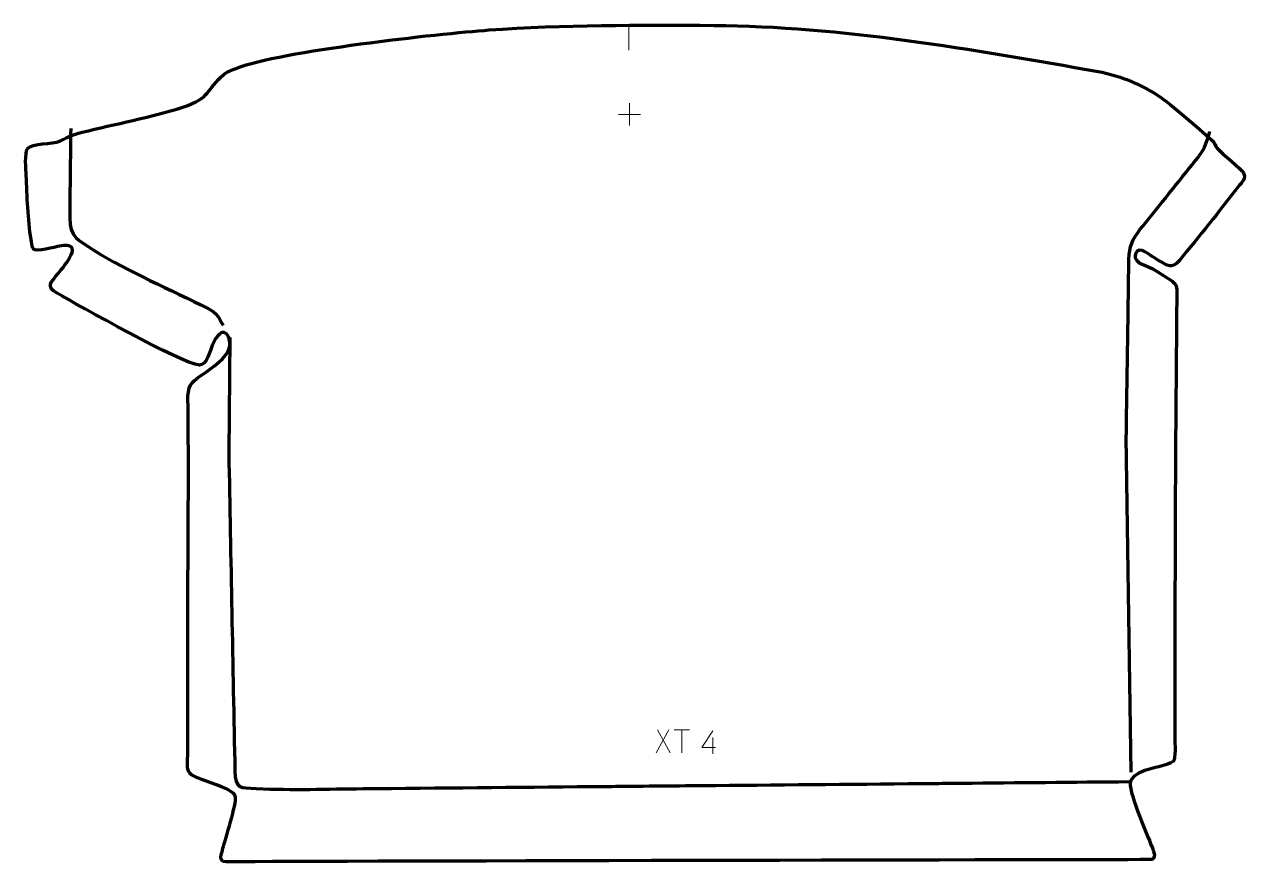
# Model space of a CAD drawing. Header units: millimetres. Extents: x -1257 to 69, y 221 to 1131.
import ezdxf

# ---------------------------------------------------------------- set-up
doc = ezdxf.new("R2010")
doc.units = ezdxf.units.MM
doc.header["$MEASUREMENT"] = 0
doc.layers.add('layer 2', color=7, linetype='Continuous')
doc.layers.add('layer 3', color=7, linetype='Continuous')

msp = doc.modelspace()

# ---------------------------------------------------------------- linework, layer by layer
at = {"layer": 'layer 2', "color": 142, "lineweight": 158}
for points, knots in [([(-1207.1481, 1018.0647), (-1207.4601, 985.7294), (-1207.981, 953.3317), (-1208.1535, 921.0054), (-1208.1535, 921.0054), (-1208.2647, 900.1649), (-1198.6529, 896.5457), (-1182.6722, 886.3755), (-1182.6722, 886.3755), (-1143.3903, 861.5188), (-1099.3491, 843.7402), (-1058.0706, 822.6162), (-1058.0706, 822.6162), (-1047.3386, 817.1242), (-1047.6195, 814.1922), (-1041.8675, 804.6577)], [0, 0, 0, 0, 0.2, 0.2, 0.2, 0.2, 0.4, 0.4, 0.4, 0.4, 0.6, 0.6, 0.6, 0.6, 1, 1, 1, 1]), ([(-56.5791, 319.6204), (-56.5791, 319.6204), (-61.9886, 682.9607), (-61.9886, 682.9607), (-61.9886, 682.9607), (-61.5251, 712.8953), (-61.0616, 742.83), (-60.598, 772.7646), (-60.598, 772.7646), (-60.4435, 782.7428), (-60.289, 792.721), (-60.1345, 802.6992), (-60.1345, 802.6992), (-59.7558, 827.1836), (-59.5297, 851.69), (-59.1279, 876.1655), (-59.1279, 876.1655), (-58.8941, 890.4058), (-55.2342, 897.3061), (-46.7689, 908.5671), (-46.7689, 908.5671), (-39.6605, 918.0232), (-31.2151, 927.8957), (-23.7322, 937.2735), (-23.7322, 937.2735), (-20.9231, 940.7938), (-18.1141, 944.3142), (-15.305, 947.8345), (-15.305, 947.8345), (-4.4521, 961.4355), (6.8836, 975.1835), (17.5272, 988.8725), (17.5272, 988.8725), (23.9846, 997.1775), (25.0216, 1003.4346), (28.1659, 1013.1582), (28.1659, 1013.1582), (28.1659, 1013.1582), (28.7002, 1014.8106), (28.7002, 1014.8106)], [0, 0, 0, 0, 0.090909091, 0.090909091, 0.090909091, 0.090909091, 0.181818182, 0.181818182, 0.181818182, 0.181818182, 0.272727273, 0.272727273, 0.272727273, 0.272727273, 0.363636364, 0.363636364, 0.363636364, 0.363636364, 0.454545455, 0.454545455, 0.454545455, 0.454545455, 0.545454545, 0.545454545, 0.545454545, 0.545454545, 0.636363636, 0.636363636, 0.636363636, 0.636363636, 0.727272727, 0.727272727, 0.727272727, 0.727272727, 0.818181818, 0.818181818, 0.818181818, 0.818181818, 1, 1, 1, 1]), ([(-1034.4665, 791.11), (-1034.4665, 791.11), (-1035.6571, 666.028), (-1035.6571, 666.028), (-1035.6571, 666.028), (-1033.4246, 550.8489), (-1031.3728, 435.6691), (-1029.0268, 320.4916), (-1029.0268, 320.4916), (-1028.6412, 301.571), (-1023.4058, 302.5587), (-1005.7937, 301.7339), (-1005.7937, 301.7339), (-966.905, 299.9127), (-928.7239, 301.2908), (-889.8779, 301.6647), (-889.8779, 301.6647), (-807.3818, 302.4194), (-724.8857, 303.1735), (-642.3896, 303.9288), (-642.3896, 303.9288), (-632.3902, 304.0203), (-622.3907, 304.1119), (-612.3913, 304.2034), (-612.3913, 304.2034), (-577.3932, 304.5238), (-542.3952, 304.8442), (-507.3971, 305.1646), (-507.3971, 305.1646), (-427.9015, 305.8924), (-348.4058, 306.6201), (-268.9102, 307.3479), (-268.9102, 307.3479), (-259.4108, 307.4349), (-249.9113, 307.5218), (-240.4118, 307.6088), (-240.4118, 307.6088), (-179.9151, 308.1626), (-119.4185, 308.7164), (-58.9218, 309.2703), (-58.9218, 309.2703), (-58.9218, 309.2703), (-57.4219, 309.284), (-57.4219, 309.284)], [0, 0, 0, 0, 0.083333333, 0.083333333, 0.083333333, 0.083333333, 0.166666667, 0.166666667, 0.166666667, 0.166666667, 0.25, 0.25, 0.25, 0.25, 0.333333333, 0.333333333, 0.333333333, 0.333333333, 0.416666667, 0.416666667, 0.416666667, 0.416666667, 0.5, 0.5, 0.5, 0.5, 0.583333333, 0.583333333, 0.583333333, 0.583333333, 0.666666667, 0.666666667, 0.666666667, 0.666666667, 0.75, 0.75, 0.75, 0.75, 0.833333333, 0.833333333, 0.833333333, 0.833333333, 1, 1, 1, 1])]:
    msp.add_open_spline(points, degree=3, knots=knots, dxfattribs=at)
at = {"layer": 'layer 3', "color": 242, "lineweight": 158}
msp.add_open_spline([(-35.9263, 224.5951), (-32.1734, 224.7639), (-30.1953, 227.2695), (-32.3844, 233.5235), (-32.3844, 233.5235), (-38.0861, 249.8121), (-58.9485, 295.0514), (-57.5763, 307.6261), (-57.5763, 307.6261), (-55.9035, 322.9545), (-22.6567, 323.7017), (-11.0278, 331.0647), (-11.0278, 331.0647), (-7.9788, 333.7419), (-9.3223, 351.6009), (-9.3766, 356.1866), (-9.3766, 356.1866), (-9.2673, 514.8905), (-8.9326, 673.8679), (-7.1681, 832.5535), (-7.1681, 832.5535), (-7.0293, 844.2878), (-5.0152, 848.1205), (-15.7879, 854.8388), (-15.7879, 854.8388), (-15.7879, 854.8388), (-18.3845, 856.4491), (-18.3845, 856.4491), (-18.3845, 856.4491), (-26.8728, 861.7593), (-33.426, 866.9574), (-43.0946, 869.9335), (-43.0946, 869.9335), (-57.6541, 874.4149), (-53.0964, 887.8921), (-44.5782, 885.6445), (-44.5782, 885.6445), (-41.268, 884.7712), (-31.5135, 877.3167), (-27.1642, 874.9054), (-27.1642, 874.9054), (-16.2921, 868.8776), (-13.7167, 864.8705), (-4.3307, 874.6478), (-4.3307, 874.6478), (17.603, 901.5731), (38.1879, 927.3703), (59.5617, 954.7681), (59.5617, 954.7681), (63.3901, 959.6754), (68.5247, 963.841), (65.1597, 970.0519), (65.1597, 970.0519), (62.8345, 974.3436), (42.4434, 989.8343), (36.7243, 996.5039), (36.7243, 996.5039), (34.3874, 999.2292), (33.8845, 1002.4776), (31.1502, 1004.9724), (31.1502, 1004.9724), (6.9495, 1027.0538), (-22.4834, 1051.4006), (-32.123, 1056.7999), (-32.123, 1056.7999), (-52.6678, 1068.3076), (-69.2271, 1075.4869), (-92.506, 1079.7826), (-92.506, 1079.7826), (-226.3732, 1103.8956), (-373.5111, 1128.9967), (-509.2256, 1129.8808), (-509.2256, 1129.8808), (-590.4469, 1130.1944), (-672.44, 1130.9089), (-753.4528, 1124.8843), (-753.4528, 1124.8843), (-806.0824, 1120.9705), (-981.5425, 1102.0696), (-1026.7701, 1083.4639), (-1026.7701, 1083.4639), (-1032.3419, 1081.1718), (-1036.5514, 1080.4388), (-1040.546, 1077.0209), (-1040.546, 1077.0209), (-1061.562, 1059.0385), (-1053.7614, 1051.8497), (-1085.3735, 1041.1032), (-1085.3735, 1041.1032), (-1120.72, 1030.216), (-1158.7188, 1022.7715), (-1194.7817, 1013.9607), (-1194.7817, 1013.9607), (-1206.1461, 1011.1555), (-1208.2105, 1009.4848), (-1218.162, 1004.5355), (-1218.162, 1004.5355), (-1227.7186, 1000.5603), (-1248.9295, 1002.4241), (-1253.8878, 996.2595), (-1253.8878, 996.2595), (-1257.3304, 991.9792), (-1255.6657, 972.9369), (-1255.4218, 966.8072), (-1255.4218, 966.8072), (-1254.5599, 945.1411), (-1253.4523, 918.922), (-1250.1705, 897.6758), (-1250.1705, 897.6758), (-1249.7188, 894.7515), (-1248.9523, 889.5943), (-1247.4576, 887.0381), (-1247.4576, 887.0381), (-1245.2506, 883.8179), (-1223.3901, 889.4904), (-1219.2962, 890.2813), (-1219.2962, 890.2813), (-1190.6734, 895.8105), (-1213.5566, 869.6407), (-1220.6965, 860.7677), (-1220.6965, 860.7677), (-1228.5029, 850.6745), (-1234.7176, 847.119), (-1221.9266, 839.1341), (-1221.9266, 839.1341), (-1199.5432, 826.9135), (-1087.4133, 762.6739), (-1067.3884, 761.1992), (-1067.3884, 761.1992), (-1060.1153, 760.6636), (-1055.5755, 777.2604), (-1053.4977, 782.6724), (-1053.4977, 782.6724), (-1042.7317, 808.3341), (-1032.6382, 793.4473), (-1034.874, 780.5368), (-1034.874, 780.5368), (-1036.7586, 769.6547), (-1054.7554, 757.6743), (-1063.3867, 751.4929), (-1063.3867, 751.4929), (-1074.5149, 743.5921), (-1078.9715, 741.8683), (-1079.9391, 727.375), (-1079.9391, 727.375), (-1078.9108, 647.1006), (-1079.9517, 566.3091), (-1080.0276, 485.9848), (-1080.0276, 485.9848), (-1080.0741, 436.5527), (-1079.6266, 386.9811), (-1080.1913, 337.5766), (-1080.1913, 337.5766), (-1080.3098, 327.205), (-1082.0276, 321.3703), (-1075.9943, 316.7856), (-1075.9943, 316.7856), (-1074.4126, 315.5837), (-1072.2978, 314.4681), (-1069.4825, 313.3783), (-1069.4825, 313.3783), (-1061.8205, 310.4124), (-1035.0717, 301.3788), (-1030.7482, 296.7569), (-1030.7482, 296.7569), (-1029.5824, 295.5105), (-1028.726, 294.0669), (-1028.3273, 292.369), (-1028.3273, 292.369), (-1026.9065, 286.3199), (-1039.5237, 245.9269), (-1041.9954, 236.8953), (-1041.9954, 236.8953), (-1044.8222, 226.3313), (-1046.8536, 221.4151), (-1034.6182, 222.0897), (-1034.6182, 222.0897), (-1022.3828, 222.7643), (-35.9263, 224.5951), (-35.9263, 224.5951)], degree=3, knots=[0, 0, 0, 0, 0.02173913, 0.02173913, 0.02173913, 0.02173913, 0.043478261, 0.043478261, 0.043478261, 0.043478261, 0.065217391, 0.065217391, 0.065217391, 0.065217391, 0.086956522, 0.086956522, 0.086956522, 0.086956522, 0.108695652, 0.108695652, 0.108695652, 0.108695652, 0.130434783, 0.130434783, 0.130434783, 0.130434783, 0.152173913, 0.152173913, 0.152173913, 0.152173913, 0.173913043, 0.173913043, 0.173913043, 0.173913043, 0.195652174, 0.195652174, 0.195652174, 0.195652174, 0.217391304, 0.217391304, 0.217391304, 0.217391304, 0.239130435, 0.239130435, 0.239130435, 0.239130435, 0.260869565, 0.260869565, 0.260869565, 0.260869565, 0.282608696, 0.282608696, 0.282608696, 0.282608696, 0.304347826, 0.304347826, 0.304347826, 0.304347826, 0.326086957, 0.326086957, 0.326086957, 0.326086957, 0.347826087, 0.347826087, 0.347826087, 0.347826087, 0.369565217, 0.369565217, 0.369565217, 0.369565217, 0.391304348, 0.391304348, 0.391304348, 0.391304348, 0.413043478, 0.413043478, 0.413043478, 0.413043478, 0.434782609, 0.434782609, 0.434782609, 0.434782609, 0.456521739, 0.456521739, 0.456521739, 0.456521739, 0.47826087, 0.47826087, 0.47826087, 0.47826087, 0.5, 0.5, 0.5, 0.5, 0.52173913, 0.52173913, 0.52173913, 0.52173913, 0.543478261, 0.543478261, 0.543478261, 0.543478261, 0.565217391, 0.565217391, 0.565217391, 0.565217391, 0.586956522, 0.586956522, 0.586956522, 0.586956522, 0.608695652, 0.608695652, 0.608695652, 0.608695652, 0.630434783, 0.630434783, 0.630434783, 0.630434783, 0.652173913, 0.652173913, 0.652173913, 0.652173913, 0.673913043, 0.673913043, 0.673913043, 0.673913043, 0.695652174, 0.695652174, 0.695652174, 0.695652174, 0.717391304, 0.717391304, 0.717391304, 0.717391304, 0.739130435, 0.739130435, 0.739130435, 0.739130435, 0.760869565, 0.760869565, 0.760869565, 0.760869565, 0.782608696, 0.782608696, 0.782608696, 0.782608696, 0.804347826, 0.804347826, 0.804347826, 0.804347826, 0.826086957, 0.826086957, 0.826086957, 0.826086957, 0.847826087, 0.847826087, 0.847826087, 0.847826087, 0.869565217, 0.869565217, 0.869565217, 0.869565217, 0.891304348, 0.891304348, 0.891304348, 0.891304348, 0.913043478, 0.913043478, 0.913043478, 0.913043478, 0.934782609, 0.934782609, 0.934782609, 0.934782609, 0.956521739, 0.956521739, 0.956521739, 0.956521739, 1, 1, 1, 1], dxfattribs=at)
at = {"layer": 'layer 3', "color": 250, "lineweight": 9}
for points in [[(-601.6692, 1128.1342), (-601.6692, 1128.1342), (-601.6692, 1103.1601), (-601.6692, 1103.1601)], [(-600.952, 1045.3215), (-600.952, 1045.3215), (-600.952, 1021.3436), (-600.952, 1021.3436)], [(-612.9409, 1033.3325), (-612.9409, 1033.3325), (-588.963, 1033.3325), (-588.963, 1033.3325)], [(-558.2705, 365.5113), (-558.2705, 365.5113), (-572.0111, 340.6155), (-572.0111, 340.6155)], [(-570.5565, 365.5113), (-570.5565, 365.5113), (-556.8159, 340.5578), (-556.8159, 340.5578)], [(-552.6344, 365.5167), (-552.6344, 365.5167), (-535.6472, 365.5167), (-535.6472, 365.5167)], [(-544.1406, 340.5867), (-544.1406, 340.5867), (-544.1406, 365.5402), (-544.1406, 365.5402)], [(-510.592, 357.1929), (-510.592, 357.1929), (-510.592, 339.5282), (-510.592, 339.5282)]]:
    msp.add_open_spline(points, degree=3, dxfattribs=at)
msp.add_open_spline([(-507.6479, 346.4318), (-507.6479, 346.4318), (-522.4696, 346.4318), (-522.4696, 346.4318), (-522.4696, 346.4318), (-522.4696, 346.4318), (-510.592, 364.5023), (-510.592, 364.5023)], degree=3, knots=[0, 0, 0, 0, 0.333333333, 0.333333333, 0.333333333, 0.333333333, 1, 1, 1, 1], dxfattribs=at)

doc.saveas('drawing.dxf')
